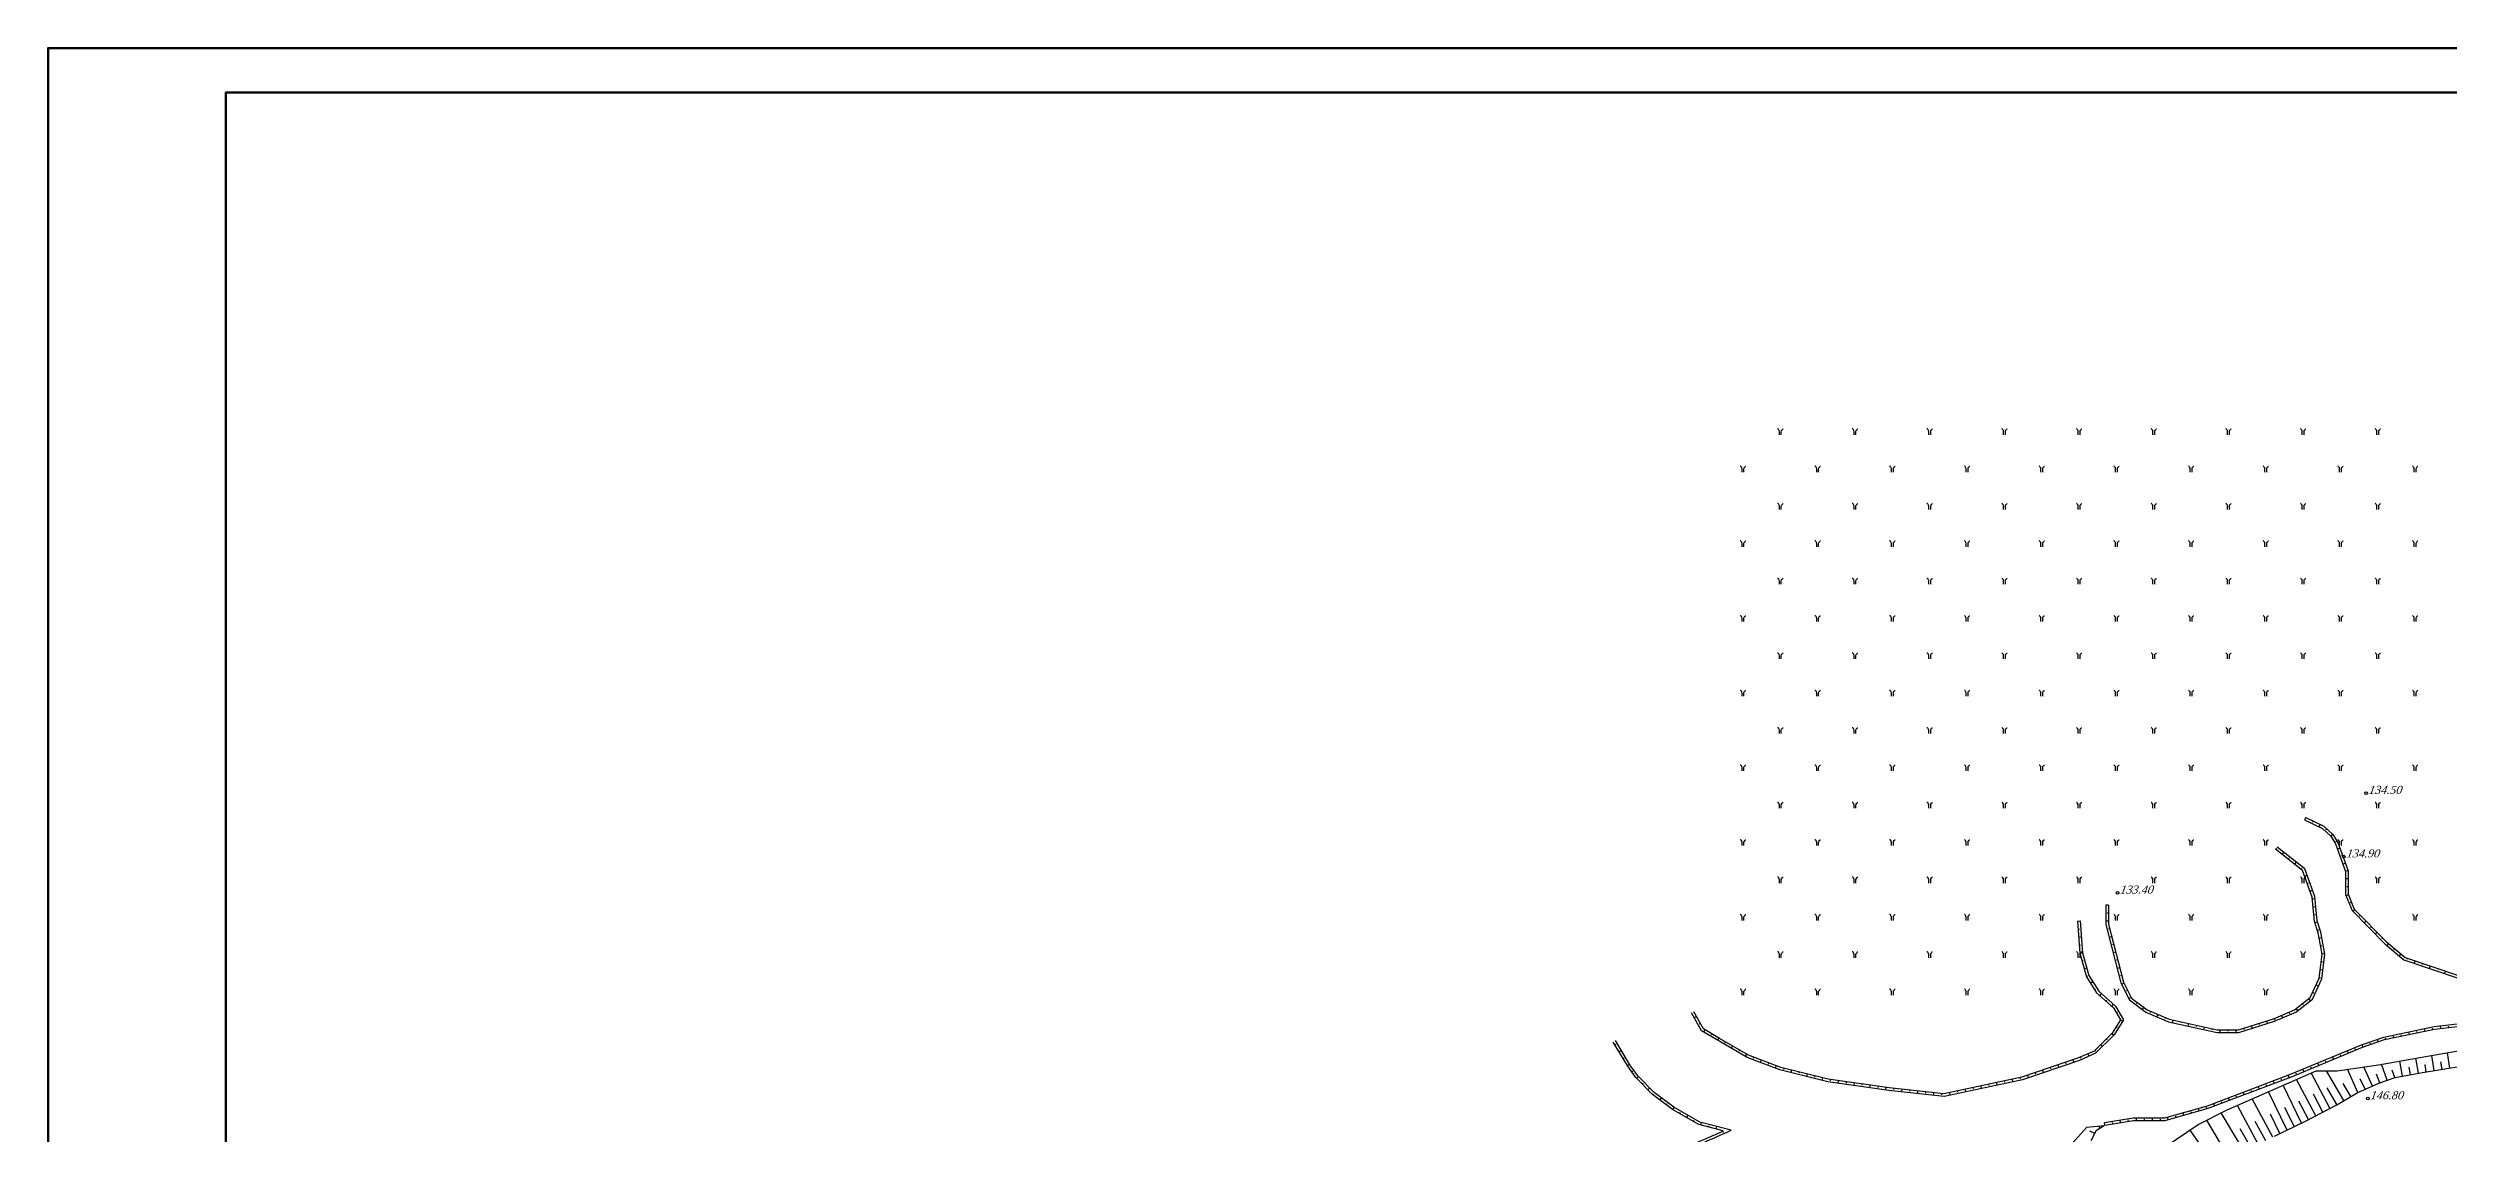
# Model space of a CAD drawing. Header units: millimetres. Extents: x 1400 to 4853, y -623 to 1865.
# Drawn here: x 2485.7 to 2755.8, y 1743.3 to 1865.5 of the extents above; entities that cross this region are included whole.
import ezdxf

# ---------------------------------------------------------------- set-up
doc = ezdxf.new("R2010")
doc.units = ezdxf.units.MM
for name, color, linetype in [('00_Північ', 7, 'Continuous'), ('00_Північ_відмітки', 7, 'Continuous'), ('01_Північ', 7, 'Continuous'), ('CONT-MNR', 7, 'Continuous'), ('Андрей', 7, 'Continuous'), ('Оцифровка_2012', 7, 'Continuous')]:
    doc.layers.add(name, color=color, linetype=linetype)
doc.styles.add('universw', font='timesi.ttf', dxfattribs={"oblique": 10})

# ---------------------------------------------------------------- blocks, each defined once
blk = doc.blocks.new('403')
at = {"color": 0, "linetype": 'Continuous'}
for p, q in [((-0.45, 1.11), (-0.52, 1.11)), ((-0.38, 1.02), (-0.45, 1.11)), ((-0.31, 0.94), (-0.38, 1.02)), ((-0.21, 0.81), (-0.31, 0.94)), ((-0.17, 0.59), (-0.21, 0.81)), ((-0.17, 0), (-0.17, 0.59)), ((0.17, 0.59), (0.21, 0.81)), ((0.17, 0), (0.17, 0.59)), ((0.21, 0.81), (0.31, 0.94)), ((0.31, 0.94), (0.38, 1.02)), ((0.38, 1.02), (0.45, 1.11)), ((0.45, 1.11), (0.52, 1.11))]:
    blk.add_line(p, q, dxfattribs=at)

msp = doc.modelspace()

# ---------------------------------------------------------------- linework, layer by layer
at = {"lineweight": 50}
for points in [[(3351.713, 1865.4673), (3351.713, 1261.4673), (2485.713, 1261.4673), (2485.713, 1865.4673)], [(3346.713, 1860.4673), (3346.713, 1266.4673), (2505.713, 1266.4673), (2505.713, 1860.4673)]]:
    msp.add_lwpolyline(points, close=True, dxfattribs=at)
at = {"layer": '00_Північ', "linetype": 'Continuous'}
for p, q in [((2739.6526, 1778.9423), (2739.5205, 1778.673)), ((2741.2687, 1778.1498), (2741.1367, 1777.8805)), ((2742.6697, 1777.0431), (2742.4638, 1776.82)), ((2736.9937, 1774.7807), (2737.1803, 1775.0156)), ((2743.4952, 1775.4565), (2743.2127, 1775.3555)), ((2738.4032, 1773.6611), (2738.5898, 1773.896)), ((2739.5171, 1772.328), (2739.7988, 1772.4314)), ((2744.1012, 1773.7615), (2743.8187, 1773.6605)), ((2744.4038, 1772.014), (2744.1038, 1772.014)), ((2717.4767, 1769.0722), (2717.1767, 1769.0722)), ((2740.137, 1770.6381), (2740.4187, 1770.7415)), ((2740.4857, 1768.8867), (2740.7844, 1768.9151)), ((2744.4424, 1770.2217), (2744.1654, 1770.1064)), ((2713.9779, 1767.2672), (2714.2771, 1767.2896)), ((2717.4767, 1767.2722), (2717.1767, 1767.2722)), ((2740.6868, 1767.101), (2740.9723, 1767.1933)), ((2745.1566, 1768.5748), (2744.9428, 1768.3644)), ((2746.4192, 1767.2919), (2746.2054, 1767.0814)), ((2714.112, 1765.4722), (2714.4111, 1765.4946)), ((2714.246, 1763.6772), (2714.5471, 1763.6997)), ((2717.8393, 1765.518), (2717.5487, 1765.4434)), ((2718.2869, 1763.7746), (2717.9963, 1763.7)), ((2741.1642, 1765.3693), (2741.4596, 1765.422)), ((2741.4805, 1763.5973), (2741.7758, 1763.65)), ((2747.6817, 1766.0089), (2747.4679, 1765.7985)), ((2748.964, 1764.7473), (2748.7717, 1764.5171)), ((2750.3456, 1763.5936), (2750.1533, 1763.3633)), ((2714.7207, 1761.9413), (2715.0099, 1762.0211)), ((2718.7345, 1762.0311), (2718.4439, 1761.9565)), ((2741.2739, 1761.811), (2741.5717, 1761.7745)), ((2751.9366, 1762.8142), (2751.841, 1762.5298)), ((2753.6428, 1762.2406), (2753.5472, 1761.9563)), ((2755.349, 1761.667), (2755.2534, 1761.3827)), ((2715.4249, 1760.3058), (2715.6786, 1760.4659)), ((2716.4874, 1758.8696), (2716.6877, 1759.093)), ((2719.2087, 1760.2976), (2718.9403, 1760.1636)), ((2720.0126, 1758.6871), (2719.7441, 1758.5531)), ((2739.9747, 1758.5261), (2740.1578, 1758.2885)), ((2740.8114, 1760.0932), (2741.0842, 1759.9683)), ((2671.1144, 1756.5524), (2670.8534, 1756.4044)), ((2717.8274, 1757.6678), (2718.0277, 1757.8911)), ((2718.7997, 1756.1709), (2719.0547, 1756.0129)), ((2721.4313, 1757.5923), (2721.2527, 1757.3513)), ((2723.0289, 1756.7844), (2722.911, 1756.5086)), ((2724.7081, 1756.1519), (2724.6435, 1755.859)), ((2726.4659, 1755.7648), (2726.4014, 1755.4718)), ((2728.2238, 1755.3777), (2728.1593, 1755.0847)), ((2733.5193, 1755.5062), (2733.6087, 1755.2198)), ((2735.2375, 1756.0425), (2735.3269, 1755.7562)), ((2736.9209, 1756.6732), (2737.0391, 1756.3975)), ((2738.5488, 1757.4275), (2738.7319, 1757.1898)), ((2754.8367, 1755.2008), (2754.8014, 1755.4987)), ((2662.4032, 1752.5846), (2662.6607, 1752.7386)), ((2672.0738, 1755.0566), (2671.9203, 1754.7988)), ((2673.6206, 1754.1361), (2673.4672, 1753.8783)), ((2675.1758, 1753.2299), (2675.0249, 1752.9706)), ((2716.5667, 1753.3794), (2716.7775, 1753.1659)), ((2717.8475, 1754.6441), (2718.0583, 1754.4307)), ((2729.9884, 1755.0525), (2729.9884, 1754.7525)), ((2731.7884, 1755.0525), (2731.7884, 1754.7525)), ((2744.4379, 1752.4265), (2744.323, 1752.7036)), ((2746.1024, 1753.1112), (2746.0045, 1753.3947)), ((2747.8038, 1753.6987), (2747.7059, 1753.9823)), ((2749.5411, 1754.1563), (2749.4796, 1754.45)), ((2751.3029, 1754.5254), (2751.2414, 1754.819)), ((2753.0646, 1754.8944), (2753.0031, 1755.1881)), ((2663.327, 1751.0397), (2663.5845, 1751.1937)), ((2676.7315, 1752.3245), (2676.5806, 1752.0652)), ((2678.3971, 1751.6502), (2678.2914, 1751.3695)), ((2680.0816, 1751.016), (2679.9759, 1750.7353)), ((2681.8088, 1750.5181), (2681.7358, 1750.2272)), ((2683.5547, 1750.0799), (2683.4816, 1749.789)), ((2708.3496, 1749.9308), (2708.4463, 1749.6468)), ((2710.0534, 1750.5113), (2710.1501, 1750.2273)), ((2711.7572, 1751.0918), (2711.854, 1750.8078)), ((2713.4611, 1751.6723), (2713.5578, 1751.3883)), ((2715.1286, 1752.3456), (2715.2501, 1752.0713)), ((2737.7841, 1749.6759), (2737.6779, 1749.9564)), ((2739.4498, 1750.3578), (2739.3349, 1750.6349)), ((2741.1125, 1751.0474), (2740.9976, 1751.3245)), ((2742.7752, 1751.7369), (2742.6603, 1752.014)), ((2664.3864, 1749.5865), (2664.6015, 1749.7956)), ((2665.641, 1748.2958), (2665.8561, 1748.5049)), ((2667.0056, 1747.1306), (2667.1846, 1747.3713)), ((2685.3005, 1749.6418), (2685.2275, 1749.3508)), ((2687.07, 1749.3252), (2687.0289, 1749.028)), ((2688.853, 1749.0785), (2688.8119, 1748.7813)), ((2690.636, 1748.8318), (2690.5949, 1748.5347)), ((2692.419, 1748.5852), (2692.3779, 1748.288)), ((2694.2071, 1748.3792), (2694.1746, 1748.081)), ((2695.9965, 1748.1845), (2695.9641, 1747.8863)), ((2697.786, 1747.9899), (2697.7535, 1747.6916)), ((2699.5656, 1747.9919), (2699.6276, 1747.6984)), ((2701.3267, 1748.3638), (2701.3887, 1748.0703)), ((2703.0879, 1748.7357), (2703.1499, 1748.4421)), ((2704.8491, 1749.1076), (2704.9111, 1748.814)), ((2706.6102, 1749.4794), (2706.6722, 1749.1859)), ((2731.0507, 1747.1262), (2730.9445, 1747.4068)), ((2732.7341, 1747.7636), (2732.6278, 1748.0442)), ((2734.4174, 1748.401), (2734.3112, 1748.6816)), ((2736.1008, 1749.0385), (2735.9945, 1749.319)), ((2668.4534, 1746.0617), (2668.6016, 1746.3225)), ((2670.0182, 1745.1721), (2670.1665, 1745.433)), ((2671.6044, 1744.3352), (2671.6792, 1744.6257)), ((2717.0493, 1744.3207), (2716.9997, 1744.6165)), ((2718.8245, 1744.6186), (2718.7749, 1744.9145)), ((2720.6042, 1744.8625), (2720.6042, 1745.1625)), ((2722.4042, 1744.8625), (2722.4042, 1745.1625)), ((2724.1906, 1744.9605), (2724.1091, 1745.2492)), ((2725.9229, 1745.4496), (2725.8414, 1745.7383)), ((2727.6552, 1745.9387), (2727.5736, 1746.2274)), ((2729.3673, 1746.4888), (2729.2611, 1746.7693)), ((2673.3474, 1743.8861), (2673.4223, 1744.1766))]:
    msp.add_line(p, q, dxfattribs=at)
at = {"layer": '00_Північ', "color": 250, "linetype": 'Continuous'}
for p, q in [((2740.4607, 1778.5461), (2740.3946, 1778.4114)), ((2742.0082, 1777.6534), (2741.9065, 1777.5431)), ((2736.289, 1775.3405), (2736.3823, 1775.4579)), ((2737.6985, 1774.2209), (2737.7918, 1774.3383)), ((2743.1525, 1776.2847), (2743.0253, 1776.2051)), ((2743.7982, 1774.609), (2743.6569, 1774.5585)), ((2739.1079, 1773.1013), (2739.2012, 1773.2187)), ((2739.8271, 1771.4831), (2739.9679, 1771.5347)), ((2744.4038, 1772.914), (2744.2447, 1772.914)), ((2740.4004, 1769.7826), (2740.5497, 1769.7968)), ((2744.4038, 1771.114), (2744.2538, 1771.114)), ((2744.7884, 1769.3909), (2744.6499, 1769.3332)), ((2714.045, 1766.3697), (2714.1945, 1766.3809)), ((2717.4767, 1768.1722), (2717.3267, 1768.1722)), ((2717.6155, 1766.3898), (2717.4702, 1766.3525)), ((2740.5711, 1767.9907), (2740.7204, 1768.005)), ((2740.9635, 1766.2446), (2741.1062, 1766.2908)), ((2745.7879, 1767.9333), (2745.681, 1767.8281)), ((2747.0505, 1766.6504), (2746.9436, 1766.5452)), ((2714.179, 1764.5747), (2714.3286, 1764.5859)), ((2718.0631, 1764.6463), (2717.9178, 1764.609)), ((2741.3224, 1764.4833), (2741.47, 1764.5096)), ((2748.313, 1765.3675), (2748.2061, 1765.2622)), ((2749.6548, 1764.1705), (2749.5587, 1764.0553)), ((2714.4815, 1762.809), (2714.6261, 1762.8488)), ((2714.9599, 1761.0737), (2715.1045, 1761.1136)), ((2718.5107, 1762.9029), (2718.3654, 1762.8656)), ((2718.9583, 1761.1594), (2718.813, 1761.1221)), ((2741.1644, 1760.9177), (2741.3133, 1760.8994)), ((2741.3833, 1762.7043), (2741.5322, 1762.6861)), ((2751.0836, 1763.101), (2751.0358, 1762.9588)), ((2752.7897, 1762.5274), (2752.7419, 1762.3852)), ((2754.4959, 1761.9538), (2754.4481, 1761.8116)), ((2715.9052, 1759.5447), (2716.032, 1759.6247)), ((2717.1574, 1758.2687), (2717.2575, 1758.3804)), ((2719.6106, 1759.4923), (2719.4764, 1759.4253)), ((2720.7083, 1758.1282), (2720.619, 1758.0077)), ((2740.4367, 1759.275), (2740.5731, 1759.2125)), ((2671.5583, 1755.7695), (2671.4278, 1755.6955)), ((2718.3258, 1755.4058), (2718.4533, 1755.3268)), ((2718.3467, 1756.9424), (2718.4753, 1757.0196)), ((2722.2013, 1757.1382), (2722.1423, 1757.0002)), ((2723.8564, 1756.4307), (2723.7975, 1756.2928)), ((2725.587, 1755.9584), (2725.5547, 1755.8119)), ((2727.3449, 1755.5713), (2727.3126, 1755.4248)), ((2734.3784, 1755.7744), (2734.4231, 1755.6312)), ((2736.0936, 1756.3188), (2736.1527, 1756.1809)), ((2737.7481, 1757.0277), (2737.8072, 1756.8899)), ((2739.2618, 1757.9768), (2739.3533, 1757.858)), ((2755.7304, 1755.3065), (2755.7128, 1755.4554)), ((2661.9414, 1753.357), (2662.0701, 1753.434)), ((2672.8472, 1754.5964), (2672.7705, 1754.4675)), ((2674.3979, 1753.6826), (2674.3225, 1753.5529)), ((2675.9537, 1752.7772), (2675.8782, 1752.6475)), ((2715.9263, 1752.747), (2716.0317, 1752.6403)), ((2717.2071, 1754.0118), (2717.3125, 1753.905)), ((2729.1028, 1755.1842), (2729.0705, 1755.0377)), ((2730.8884, 1755.0525), (2730.8884, 1754.9025)), ((2732.6602, 1755.238), (2732.7048, 1755.0948)), ((2745.2692, 1752.7712), (2745.2118, 1752.9098)), ((2746.9531, 1753.405), (2746.9042, 1753.5467)), ((2748.6602, 1753.9718), (2748.6295, 1754.1186)), ((2750.422, 1754.3409), (2750.3912, 1754.4877)), ((2752.1838, 1754.7099), (2752.153, 1754.8567)), ((2753.9455, 1755.079), (2753.9148, 1755.2258)), ((2662.8651, 1751.8122), (2662.9939, 1751.8891)), ((2663.8462, 1750.3051), (2663.9678, 1750.3929)), ((2677.5548, 1751.9674), (2677.5019, 1751.827)), ((2679.2394, 1751.3331), (2679.1865, 1751.1927)), ((2680.9359, 1750.7372), (2680.8994, 1750.5917)), ((2682.6817, 1750.299), (2682.6452, 1750.1536)), ((2709.2015, 1750.221), (2709.2499, 1750.0791)), ((2710.9053, 1750.8015), (2710.9537, 1750.6595)), ((2712.6091, 1751.382), (2712.6575, 1751.24)), ((2714.3057, 1751.981), (2714.3665, 1751.8439)), ((2738.6185, 1750.013), (2738.561, 1750.1516)), ((2740.2812, 1750.7026), (2740.2237, 1750.8411)), ((2741.9439, 1751.3921), (2741.8864, 1751.5307)), ((2743.6066, 1752.0817), (2743.5491, 1752.2202)), ((2665.0137, 1748.9411), (2665.1212, 1749.0457)), ((2666.2833, 1747.6676), (2666.3728, 1747.7879)), ((2684.4276, 1749.8609), (2684.3911, 1749.7154)), ((2686.1785, 1749.4485), (2686.1579, 1749.2999)), ((2687.9615, 1749.2018), (2687.9409, 1749.0532)), ((2689.7445, 1748.9552), (2689.7239, 1748.8066)), ((2691.5275, 1748.7085), (2691.507, 1748.5599)), ((2693.3124, 1748.4765), (2693.2961, 1748.3274)), ((2695.1018, 1748.2819), (2695.0856, 1748.1327)), ((2696.8912, 1748.0872), (2696.875, 1747.9381)), ((2698.6807, 1747.8925), (2698.6645, 1747.7434)), ((2700.4462, 1748.1779), (2700.4772, 1748.0311)), ((2702.2073, 1748.5497), (2702.2383, 1748.403)), ((2703.9685, 1748.9216), (2703.9995, 1748.7749)), ((2705.7297, 1749.2935), (2705.7607, 1749.1467)), ((2707.4908, 1749.6654), (2707.5218, 1749.5186)), ((2731.8924, 1747.4449), (2731.8393, 1747.5852)), ((2733.5757, 1748.0823), (2733.5226, 1748.2226)), ((2735.2591, 1748.7197), (2735.206, 1748.86)), ((2736.9425, 1749.3572), (2736.8893, 1749.4974)), ((2667.7278, 1746.5936), (2667.8173, 1746.714)), ((2669.2358, 1745.6169), (2669.3099, 1745.7473)), ((2670.8006, 1744.7274), (2670.8748, 1744.8578)), ((2717.9369, 1744.4696), (2717.9121, 1744.6176)), ((2719.7121, 1744.7676), (2719.6873, 1744.9155)), ((2721.5042, 1744.8625), (2721.5042, 1745.0125)), ((2723.3042, 1744.8625), (2723.3042, 1745.0125)), ((2725.0568, 1745.205), (2725.016, 1745.3494)), ((2726.789, 1745.6942), (2726.7483, 1745.8385)), ((2728.5213, 1746.1833), (2728.4805, 1746.3276)), ((2730.209, 1746.8075), (2730.1559, 1746.9478)), ((2672.4759, 1744.1106), (2672.5133, 1744.2559)), ((2674.067, 1743.648), (2674.1292, 1743.5116))]:
    msp.add_line(p, q, dxfattribs=at)
at = {"layer": '00_Північ', "color": 5, "linetype": 'Continuous', "flags": 128}
for points in [[(2739.5205, 1778.673), (2741.5271, 1777.689), (2742.4566, 1776.8316), (2742.9898, 1775.9789), (2744.1038, 1772.8631), (2744.1038, 1770.2544), (2744.8528, 1768.4558), (2748.5321, 1764.7172), (2750.6868, 1762.9179), (2756.9176, 1760.8232)], [(2717.1767, 1769.0722), (2717.1767, 1766.8922), (2718.8661, 1760.3123), (2719.8104, 1758.4204), (2721.6796, 1757.0349), (2724.2046, 1755.9556), (2729.668, 1754.7525), (2732.1116, 1754.7525), (2736.1206, 1756.0039), (2738.5364, 1757.0391), (2740.4006, 1758.4755), (2741.4476, 1760.7621), (2741.791, 1763.5648), (2741.3547, 1766.0094), (2740.9385, 1767.2977), (2740.6776, 1770.0355), (2739.5378, 1773.1429), (2736.4435, 1775.6009)], [(2714.2771, 1767.2896), (2714.5444, 1763.7095), (2715.2525, 1761.141), (2716.3589, 1759.3878), (2718.2428, 1757.6982), (2719.1563, 1756.1768), (2718.1004, 1754.4722), (2716.0098, 1752.4078), (2714.2099, 1751.6104), (2707.7801, 1749.4199), (2698.9692, 1747.5594), (2692.7696, 1748.2338), (2685.8808, 1749.1868), (2680.505, 1750.5361), (2676.8318, 1751.919), (2673.5546, 1753.8263), (2671.684, 1754.9395), (2670.551, 1756.9377)], [(2713.3463, 1742.2335), (2715.0373, 1744.1075), (2716.969, 1744.2738)]]:
    msp.add_lwpolyline(points, dxfattribs=at)
at = {"layer": '00_Північ', "linetype": 'Continuous', "flags": 128}
for points in [[(2739.6526, 1778.9423), (2741.6984, 1777.9391), (2742.6896, 1777.0248), (2743.2614, 1776.1104), (2744.4038, 1772.9151), (2744.4038, 1770.3144), (2745.1074, 1768.6248), (2748.7356, 1764.938), (2750.8358, 1763.1843), (2756.9514, 1761.1283)], [(2717.4767, 1769.0722), (2717.4767, 1766.9301), (2719.1487, 1760.4178), (2720.0467, 1758.6186), (2721.8299, 1757.2969), (2724.2967, 1756.2425), (2729.7007, 1755.0525), (2732.0659, 1755.0525), (2736.0165, 1756.2857), (2738.3833, 1757.2999), (2740.1587, 1758.6679), (2741.1555, 1760.8447), (2741.4878, 1763.5565), (2741.063, 1765.9366), (2740.643, 1767.2366), (2740.3826, 1769.9685), (2739.2852, 1772.9604), (2736.2569, 1775.366)], [(2713.9779, 1767.2672), (2714.2474, 1763.658), (2714.9751, 1761.0184), (2716.1275, 1759.1924), (2718.0089, 1757.505), (2718.8049, 1756.1792), (2717.8642, 1754.6606), (2715.8381, 1752.6599), (2714.1005, 1751.8901), (2707.7005, 1749.7097), (2698.9541, 1747.8628), (2692.8064, 1748.5316), (2685.938, 1749.4818), (2680.5946, 1750.8229), (2676.961, 1752.1909), (2673.7067, 1754.0849), (2671.9058, 1755.1566), (2670.8119, 1757.0857)], [(2715.5318, 1742.6012), (2716.0958, 1743.7648), (2716.969, 1744.2738)]]:
    msp.add_lwpolyline(points, dxfattribs=at)
msp.add_lwpolyline([(2663.5126, 1738.6265), (2669.7881, 1741.8702, 0.02109854), (2671.7493, 1742.6196, 0.00539952), (2674.1406, 1743.6817), (2671.3961, 1744.3889), (2668.4107, 1746.0859), (2666.169, 1747.7526), (2664.3062, 1749.669), (2663.384, 1750.9444), (2661.7532, 1753.6718)], format="xyb", dxfattribs=at)
at = {"layer": '00_Північ', "color": 5, "linetype": 'Continuous', "flags": 128}
msp.add_lwpolyline([(2661.8321, 1737.4201), (2669.9054, 1741.5931, 0.0208676), (2671.8681, 1742.3441, 0.00713518), (2675.0309, 1743.762), (2671.5096, 1744.6695), (2668.575, 1746.3377), (2666.3673, 1747.979), (2664.5365, 1749.8624), (2663.6347, 1751.1096), (2662.0107, 1753.8257)], format="xyb", dxfattribs=at)
at = {"layer": '00_Північ_відмітки', "color": 7, "linetype": 'Continuous'}
for centre in [(2746.4445, 1781.6717), (2743.9399, 1774.5246), (2718.4883, 1770.4554), (2746.6274, 1747.324)]:
    msp.add_circle(centre, 0.15, dxfattribs=at)
at = {"layer": 'CONT-MNR', "linetype": 'Continuous'}
for p, q in [((2742.3616, 1746.2156), (2740.2701, 1750.2012)), ((2743.9354, 1747.0882), (2741.9807, 1750.4388)), ((2745.4927, 1747.9903), (2744.332, 1750.6034)), ((2747.1377, 1748.721), (2746.1824, 1750.8718)), ((2748.812, 1749.3782), (2748.1799, 1751.1719)), ((2750.5453, 1749.8412), (2750.2442, 1751.5335)), ((2752.3174, 1750.1565), (2752.0172, 1751.8441)), ((2754.0932, 1750.4507), (2753.8176, 1752.1594)), ((2755.8702, 1750.7372), (2755.5918, 1752.464)), ((2735.936, 1742.9691), (2733.62, 1747.2758)), ((2737.5495, 1743.7666), (2735.4441, 1748.0782)), ((2739.167, 1744.5564), (2737.0931, 1748.8036)), ((2740.7677, 1745.3792), (2738.6186, 1749.4747)), ((2731.2339, 1740.3158), (2728.538, 1744.8873)), ((2732.7844, 1741.2302), (2730.1468, 1745.7027)), ((2734.3507, 1742.1166), (2731.9672, 1746.5488)), ((2716.5004, 1744.0006), (2716.3711, 1744.2223)), ((2729.7438, 1739.3074), (2726.6454, 1743.7747))]:
    msp.add_line(p, q, dxfattribs=at)
at = {"layer": 'CONT-MNR', "color": 250, "linetype": 'Continuous'}
for p, q in [((2747.9631, 1749.0791), (2747.6193, 1750.0547)), ((2749.6608, 1749.6773), (2749.3698, 1750.5033)), ((2751.4313, 1749.9988), (2751.281, 1750.8438)), ((2753.2046, 1750.3074), (2753.0678, 1751.1558)), ((2754.9817, 1750.594), (2754.8432, 1751.453)), ((2741.5646, 1745.7974), (2740.5045, 1747.8177)), ((2743.158, 1746.6347), (2742.0484, 1748.5368)), ((2744.7128, 1747.5417), (2743.8677, 1748.9903)), ((2746.3152, 1748.3556), (2745.7862, 1749.5466)), ((2735.1433, 1742.5428), (2733.9684, 1744.7276)), ((2736.7408, 1743.3717), (2735.6802, 1745.5436)), ((2738.3582, 1744.1615), (2737.3134, 1746.3012)), ((2739.9708, 1744.961), (2738.8818, 1747.0362)), ((2715.9075, 1743.3763), (2715.3753, 1743.6343)), ((2733.5596, 1741.6874), (2732.2575, 1743.8955))]:
    msp.add_line(p, q, dxfattribs=at)
at = {"layer": 'CONT-MNR', "color": 5, "linetype": 'Continuous', "flags": 128}
msp.add_lwpolyline([(2716.9997, 1744.6165), (2720.2529, 1745.1625), (2723.8022, 1745.1625), (2728.5816, 1746.512), (2737.9199, 1750.0481), (2745.9151, 1753.3639), (2748.4133, 1754.2266), (2754.077, 1755.413), (2762.1779, 1756.3711)], dxfattribs=at)
at = {"layer": 'CONT-MNR', "linetype": 'Continuous', "flags": 128}
msp.add_lwpolyline([(2717.0493, 1744.3207), (2720.2779, 1744.8625), (2723.8437, 1744.8625), (2728.6756, 1746.2269), (2738.0305, 1749.7692), (2746.0216, 1753.0833), (2748.4934, 1753.9369), (2754.1254, 1755.1166), (2762.2059, 1756.0723)], dxfattribs=at)
at = {"layer": 'Андрей', "linetype": 'Continuous', "flags": 128}
msp.add_lwpolyline([(2766.555, 1690.4138), (2754.8135, 1694.6698), (2747.3592, 1698.1964), (2726.7283, 1708.9751), (2720.1743, 1712.3979), (2716.0722, 1715.1431), (2712.5674, 1718.7033), (2711.3806, 1721.3822), (2711.1623, 1723.4302), (2711.7009, 1728.4655), (2713.2869, 1732.2983), (2715.6619, 1735.6695), (2720.1135, 1739.3568), (2727.5499, 1744.3865), (2730.8228, 1746.0454), (2740.8104, 1750.4388), (2743.1972, 1750.4388), (2747.8357, 1751.1116), (2753.97, 1752.1861), (2761.6012, 1753.4935)], dxfattribs=at)
at = {"layer": 'Оцифровка_2012', "linetype": 'Continuous', "flags": 128}
msp.add_lwpolyline([(2736.1303, 1743.0736), (2739.6374, 1744.7861), (2743.1393, 1746.6237), (2745.4466, 1747.9698), (2747.8711, 1749.0467), (2749.6982, 1749.6904), (2752.7902, 1750.2406), (2757.1315, 1750.9406)], dxfattribs=at)

# ---------------------------------------------------------------- block references
at = {"layer": '01_Північ', "color": 7, "xscale": 0.6, "yscale": 0.6, "zscale": 0.6}
for p in [(2680.5606, 1821.9561), (2688.9606, 1821.9561), (2697.3606, 1821.9561), (2705.7606, 1821.9561), (2714.1606, 1821.9561), (2722.5606, 1821.9561), (2730.9606, 1821.9561), (2739.3606, 1821.9561), (2747.7606, 1821.9561), (2676.3606, 1817.7561), (2684.7606, 1817.7561), (2693.1606, 1817.7561), (2701.5606, 1817.7561), (2709.9606, 1817.7561), (2718.3606, 1817.7561), (2726.7606, 1817.7561), (2735.1606, 1817.7561), (2743.5606, 1817.7561), (2751.9606, 1817.7561), (2680.5606, 1813.5561), (2688.9606, 1813.5561), (2697.3606, 1813.5561), (2705.7606, 1813.5561), (2714.1606, 1813.5561), (2722.5606, 1813.5561), (2730.9606, 1813.5561), (2739.3606, 1813.5561), (2747.7606, 1813.5561), (2676.3606, 1809.3561), (2684.7606, 1809.3561), (2693.1606, 1809.3561), (2701.5606, 1809.3561), (2709.9606, 1809.3561), (2718.3606, 1809.3561), (2726.7606, 1809.3561), (2735.1606, 1809.3561), (2743.5606, 1809.3561), (2751.9606, 1809.3561), (2680.5606, 1805.1561), (2688.9606, 1805.1561), (2697.3606, 1805.1561), (2705.7606, 1805.1561), (2714.1606, 1805.1561), (2722.5606, 1805.1561), (2730.9606, 1805.1561), (2739.3606, 1805.1561), (2747.7606, 1805.1561), (2676.3606, 1800.9561), (2676.3606, 1800.9561), (2684.7606, 1800.9561), (2684.7606, 1800.9561), (2693.1606, 1800.9561), (2693.1606, 1800.9561), (2701.5606, 1800.9561), (2701.5606, 1800.9561), (2709.9606, 1800.9561), (2709.9606, 1800.9561), (2718.3606, 1800.9561), (2718.3606, 1800.9561), (2726.7606, 1800.9561), (2726.7606, 1800.9561), (2735.1606, 1800.9561), (2735.1606, 1800.9561), (2743.5606, 1800.9561), (2743.5606, 1800.9561), (2751.9606, 1800.9561), (2751.9606, 1800.9561), (2680.5606, 1796.7561), (2688.9606, 1796.7561), (2697.3606, 1796.7561), (2705.7606, 1796.7561), (2714.1606, 1796.7561), (2722.5606, 1796.7561), (2730.9606, 1796.7561), (2739.3606, 1796.7561), (2747.7606, 1796.7561), (2676.3606, 1792.5561), (2684.7606, 1792.5561), (2693.1606, 1792.5561), (2701.5606, 1792.5561), (2709.9606, 1792.5561), (2718.3606, 1792.5561), (2726.7606, 1792.5561), (2735.1606, 1792.5561), (2743.5606, 1792.5561), (2751.9606, 1792.5561), (2680.5606, 1788.3561), (2688.9606, 1788.3561), (2697.3606, 1788.3561), (2705.7606, 1788.3561), (2714.1606, 1788.3561), (2722.5606, 1788.3561), (2730.9606, 1788.3561), (2739.3606, 1788.3561), (2747.7606, 1788.3561), (2676.3606, 1784.1561), (2684.7606, 1784.1561), (2693.1606, 1784.1561), (2701.5606, 1784.1561), (2709.9606, 1784.1561), (2718.3606, 1784.1561), (2726.7606, 1784.1561), (2735.1606, 1784.1561), (2743.5606, 1784.1561), (2751.9606, 1784.1561), (2680.5606, 1779.9561), (2688.9606, 1779.9561), (2697.3606, 1779.9561), (2705.7606, 1779.9561), (2714.1606, 1779.9561), (2722.5606, 1779.9561), (2730.9606, 1779.9561), (2739.3606, 1779.9561), (2747.7606, 1779.9561), (2676.3606, 1775.7561), (2684.7606, 1775.7561), (2693.1606, 1775.7561), (2701.5606, 1775.7561), (2709.9606, 1775.7561), (2718.3606, 1775.7561), (2726.7606, 1775.7561), (2735.1606, 1775.7561), (2743.5606, 1775.7561), (2751.9606, 1775.7561), (2680.5606, 1771.5561), (2688.9606, 1771.5561), (2697.3606, 1771.5561), (2705.7606, 1771.5561), (2714.1606, 1771.5561), (2722.5606, 1771.5561), (2730.9606, 1771.5561), (2739.3606, 1771.5561), (2747.7606, 1771.5561), (2676.3606, 1767.3561), (2684.7606, 1767.3561), (2693.1606, 1767.3561), (2701.5606, 1767.3561), (2709.9606, 1767.3561), (2718.3606, 1767.3561), (2726.7606, 1767.3561), (2735.1606, 1767.3561), (2751.9606, 1767.3561), (2680.5606, 1763.1561), (2688.9606, 1763.1561), (2697.3606, 1763.1561), (2705.7606, 1763.1561), (2714.1606, 1763.1561), (2722.5606, 1763.1561), (2730.9606, 1763.1561), (2739.3606, 1763.1561), (2676.3606, 1758.9561), (2684.7606, 1758.9561), (2693.1606, 1758.9561), (2701.5606, 1758.9561), (2709.9606, 1758.9561), (2718.3606, 1758.9561), (2726.7606, 1758.9561), (2735.1606, 1758.9561)]:
    msp.add_blockref('403', p, dxfattribs=at)

# ---------------------------------------------------------------- texts
at = {"layer": '00_Північ_відмітки', "color": 7, "linetype": 'Continuous', "style": 'universw', "oblique": 10}
for s, p in [('134.50', (2746.713, 1781.585)), ('134.90', (2744.2084, 1774.4379)), ('133.40', (2718.7568, 1770.3687)), ('146.80', (2746.8959, 1747.2373))]:
    msp.add_text(s, height=0.9, dxfattribs=at).set_placement(p)

doc.saveas('drawing.dxf')
